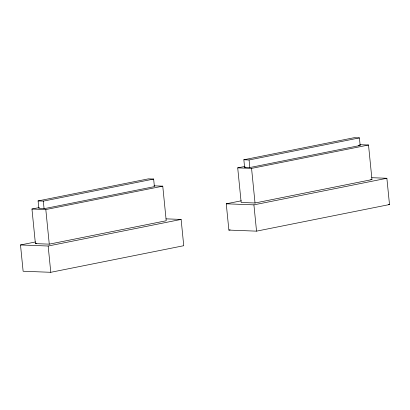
<?xml version="1.0" encoding="UTF-8"?>
<svg xmlns="http://www.w3.org/2000/svg" width="410" height="410" viewBox="0 0 410 410"><rect width="100%" height="100%" fill="white"/><g stroke="black" fill="none" stroke-linecap="round" stroke-linejoin="round"><path stroke-width="0.61" d="M38.094 200.921L148.425 178.852L153.647 179.052L154.406 186.627L44.07 208.695L38.847 208.495L38.094 200.921L43.316 201.12L153.647 179.052M243.853 159.767L354.184 137.698L359.406 137.898L360.159 145.468L249.828 167.541L244.606 167.341L243.853 159.767L249.07 159.967L359.406 137.898M153.94 185.822L162.76 186.16L166.214 220.759L49.267 244.155L35.403 243.622L31.954 209.023L39.457 207.522M359.698 144.668L368.518 145.007L371.972 179.606L255.02 202.996L241.162 202.468L237.708 167.869L244.591 166.491M244.606 167.341L245.862 167.09M31.954 209.023L45.812 209.551L162.76 186.16M237.708 167.869L251.566 168.397L368.518 145.007M166.035 218.848L181.123 219.422L183.741 245.708L50.784 272.301L23.124 271.246L20.5 244.96L35.552 241.951M371.788 177.694L386.876 178.268L389.5 204.549L256.542 231.148L228.877 230.087L226.258 203.806L241.311 200.797M35.403 243.622L36.659 243.376M20.5 244.96L48.16 246.02L181.123 219.422M226.258 203.806L253.918 204.862L386.876 178.268M228.877 230.087L230.133 229.836M358.422 145.406L360.159 145.468M370.712 179.559L371.972 179.606M388.244 204.503L389.5 204.549M251.566 168.397L255.02 202.996M253.918 204.862L256.542 231.148M249.07 159.967L249.828 167.541M45.812 209.551L49.267 244.155M48.16 246.02L50.784 272.301M43.316 201.12L44.07 208.695"/></g></svg>
